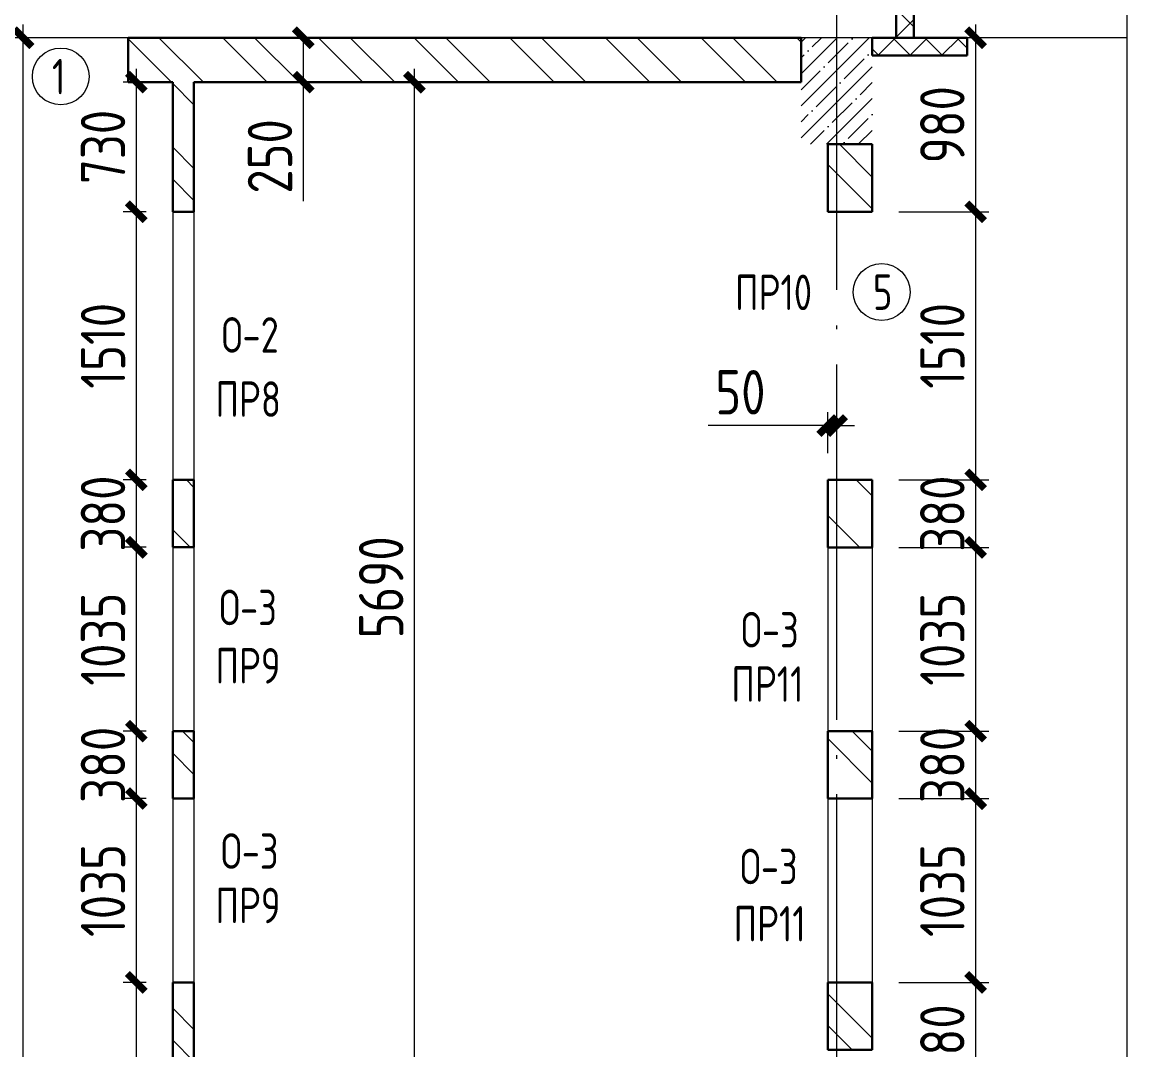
# Model space of a CAD drawing. Extents: x -965262 to 1142518, y -357520 to 71675.
# Drawn here: x 681953 to 688176, y -196063 to -190275 of the extents above; entities that cross this region are included whole.
import ezdxf

# ---------------------------------------------------------------- set-up
doc = ezdxf.new("R2010")
doc.units = 0
doc.header["$LTSCALE"] = 10
doc.linetypes.add('DOTE', pattern=[2.42, 2, -0.2, 0.02, -0.2])
doc.layers.get('0').update_dxf_attribs({"linetype": 'CONTINUOUS', "lineweight": 30})
doc.layers.get('Defpoints').update_dxf_attribs({"linetype": 'CONTINUOUS'})
doc.layers.add('DOTE', color=7, linetype='DOTE', lineweight=9)
doc.styles.get("Standard").update_dxf_attribs({"font": 'isocpeur.ttf', "height": 300})
doc.styles.add('ГОСТ 2м', font='isocpeur.ttf', dxfattribs={"width": 0.8, "height": 250})
doc.dimstyles.new('ГОСТ 2м', dxfattribs={"dimtxt": 250, "dimasz": 100, "dimexe": 75, "dimexo": 150, "dimgap": 62.5, "dimtad": 1, "dimdec": 0, "dimtxsty": 'ГОСТ 2м', "dimblk": 'ARCHTICK', "dimcen": 150, "dimdle": 75, "dimclrd": 256, "dimclre": 256, "dimclrt": 256, "dimadec": 0, "dimazin": 0, "dimtfac": 1, "dimtdec": 0, "dimtmove": 0, "dimatfit": 3, "dimldrblk": 'OBLIQUE', "dimfxl": 1, "dimlwd": 15, "dimlwe": 15, "dimarcsym": 0})

# ---------------------------------------------------------------- blocks, each defined once
blk = doc.blocks.new('_ArchTick')
at = {"color": 0, "linetype": 'ByBlock', "lineweight": 0, "const_width": 0.4}
blk.add_lwpolyline([(-0.5, -0.5), (0.5, 0.5)], dxfattribs=at)
blk = doc.blocks.new('*D467')
at = {"lineweight": 15, "transparency": 16777216}
for p, q in [((681641.2, -190213.1), (681641.2, -189735.2)), ((682551.2, -190213.1), (682551.2, -189735.2)), ((681566.2, -189810.2), (682626.2, -189810.2))]:
    blk.add_line(p, q, dxfattribs=at)
at = {"layer": 'Defpoints', "color": 0, "lineweight": 15, "transparency": 16777216}
for p in [(682551.2, -189810.2), (681641.2, -190363.1, 1808.5), (682551.2, -190363.1, 1808.5)]:
    blk.add_point(p, dxfattribs=at)
at = {"lineweight": 15, "transparency": 16777216, "xscale": 100, "yscale": 100, "zscale": 100, "rotation": 180}
blk.add_blockref('_ArchTick', (681641.2, -189810.2), dxfattribs=at)
at = {"lineweight": 15, "transparency": 16777216, "xscale": 100, "yscale": 100, "zscale": 100}
blk.add_blockref('_ArchTick', (682551.2, -189810.2), dxfattribs=at)
at = {"lineweight": 15, "transparency": 16777216, "insert": (682096.2, -189622.7), "char_height": 250, "attachment_point": 5, "style": 'ГОСТ 2м'}
blk.add_mtext('910', dxfattribs=at)
blk = doc.blocks.new('_Oblique')
at = {"color": 0, "linetype": 'ByBlock', "lineweight": -2}
blk.add_line((-0.5, -0.5), (0.5, 0.5), dxfattribs=at)
blk = doc.blocks.new('*D468')
at = {"lineweight": 15, "transparency": 16777216}
for p, q in [((686541.2, -189660.2), (686541.2, -189735.2)), ((682551.2, -190213.1), (682551.2, -189735.2)), ((682476.2, -189810.2), (686616.2, -189810.2))]:
    blk.add_line(p, q, dxfattribs=at)
at = {"layer": 'Defpoints', "color": 0, "lineweight": 15, "transparency": 16777216}
for p in [(686541.2, -189810.2), (686541.2, -189810.2), (682551.2, -190363.1, 1808.5)]:
    blk.add_point(p, dxfattribs=at)
at = {"lineweight": 15, "transparency": 16777216, "xscale": 100, "yscale": 100, "zscale": 100, "rotation": 180}
blk.add_blockref('_ArchTick', (682551.2, -189810.2), dxfattribs=at)
at = {"lineweight": 15, "transparency": 16777216, "xscale": 100, "yscale": 100, "zscale": 100}
blk.add_blockref('_ArchTick', (686541.2, -189810.2), dxfattribs=at)
at = {"lineweight": 15, "transparency": 16777216, "insert": (684546.2, -189622.7), "char_height": 250, "attachment_point": 5, "style": 'ГОСТ 2м'}
blk.add_mtext('3990', dxfattribs=at)
blk = doc.blocks.new('*D470')
at = {"lineweight": 15, "transparency": 16777216}
for p, q in [((683071.2, -190363.1), (683611.8, -190363.1)), ((683536.8, -190363.1), (683536.8, -190688.1)), ((683071.2, -190613.1), (683611.8, -190613.1)), ((683536.8, -190613.1), (683536.8, -191283.8))]:
    blk.add_line(p, q, dxfattribs=at)
at = {"layer": 'Defpoints', "color": 0, "lineweight": 15, "transparency": 16777216}
for p in [(682921.2, -190363.1, 1808.5), (683536.8, -190363.1), (682921.2, -190613.1, 1808.5)]:
    blk.add_point(p, dxfattribs=at)
at = {"lineweight": 15, "transparency": 16777216, "xscale": 100, "yscale": 100, "zscale": 100}
for p, rotation in [((683536.8, -190363.1), 90), ((683536.8, -190613.1), 270)]:
    blk.add_blockref('_ArchTick', p, dxfattribs=dict(at, rotation=rotation))
at = {"lineweight": 15, "transparency": 16777216, "insert": (683349.3, -191031.3), "char_height": 250, "attachment_point": 5, "rotation": 90, "style": 'ГОСТ 2м'}
blk.add_mtext('250', dxfattribs=at)
blk = doc.blocks.new('*D273')
at = {"lineweight": 15, "transparency": 16777216}
for p, q in [((682596.3, -190538.1), (682596.3, -191417.7)), ((682651.2, -190613.1), (682521.3, -190613.1)), ((682651.2, -191342.7), (682521.3, -191342.7))]:
    blk.add_line(p, q, dxfattribs=at)
at = {"layer": 'Defpoints', "color": 0, "lineweight": 15, "transparency": 16777216}
for p in [(682801.2, -190613.1, 1808.5), (682596.3, -191342.7), (682801.2, -191342.7, 1808.5)]:
    blk.add_point(p, dxfattribs=at)
at = {"lineweight": 15, "transparency": 16777216, "xscale": 100, "yscale": 100, "zscale": 100}
for p, rotation in [((682596.3, -190613.1), 90), ((682596.3, -191342.7), 270)]:
    blk.add_blockref('_ArchTick', p, dxfattribs=dict(at, rotation=rotation))
at = {"lineweight": 15, "transparency": 16777216, "insert": (682408.8, -190977.9), "char_height": 250, "attachment_point": 5, "rotation": 90, "style": 'ГОСТ 2м'}
blk.add_mtext('730', dxfattribs=at)
blk = doc.blocks.new('*D274')
at = {"lineweight": 15, "transparency": 16777216}
for p, q in [((682596.3, -191267.7), (682596.3, -192927.7)), ((682651.2, -191342.7), (682521.3, -191342.7)), ((682651.2, -192852.7), (682521.3, -192852.7))]:
    blk.add_line(p, q, dxfattribs=at)
at = {"layer": 'Defpoints', "color": 0, "lineweight": 15, "transparency": 16777216}
for p in [(682801.2, -191342.7, 1808.5), (682596.3, -192852.7), (682801.2, -192852.7, 1808.5)]:
    blk.add_point(p, dxfattribs=at)
at = {"lineweight": 15, "transparency": 16777216, "xscale": 100, "yscale": 100, "zscale": 100}
for p, rotation in [((682596.3, -191342.7), 90), ((682596.3, -192852.7), 270)]:
    blk.add_blockref('_ArchTick', p, dxfattribs=dict(at, rotation=rotation))
at = {"lineweight": 15, "transparency": 16777216, "insert": (682408.8, -192097.7), "char_height": 250, "attachment_point": 5, "rotation": 90, "style": 'ГОСТ 2м'}
blk.add_mtext('1510', dxfattribs=at)
blk = doc.blocks.new('*D275')
at = {"lineweight": 15, "transparency": 16777216}
for p, q in [((682596.3, -192777.7), (682596.3, -193307.7)), ((682651.2, -192852.7), (682521.3, -192852.7)), ((682651.2, -193232.7), (682521.3, -193232.7))]:
    blk.add_line(p, q, dxfattribs=at)
at = {"layer": 'Defpoints', "color": 0, "lineweight": 15, "transparency": 16777216}
for p in [(682801.2, -192852.7, 1808.5), (682596.3, -193232.7), (682801.2, -193232.7, 1808.5)]:
    blk.add_point(p, dxfattribs=at)
at = {"lineweight": 15, "transparency": 16777216, "xscale": 100, "yscale": 100, "zscale": 100}
for p, rotation in [((682596.3, -192852.7), 90), ((682596.3, -193232.7), 270)]:
    blk.add_blockref('_ArchTick', p, dxfattribs=dict(at, rotation=rotation))
at = {"lineweight": 15, "transparency": 16777216, "insert": (682408.8, -193042.7), "char_height": 250, "attachment_point": 5, "rotation": 90, "style": 'ГОСТ 2м'}
blk.add_mtext('380', dxfattribs=at)
blk = doc.blocks.new('*D276')
at = {"lineweight": 15, "transparency": 16777216}
for p, q in [((682596.3, -193157.7), (682596.3, -194342.7)), ((682651.2, -193232.7), (682521.3, -193232.7)), ((682651.2, -194267.7), (682521.3, -194267.7))]:
    blk.add_line(p, q, dxfattribs=at)
at = {"layer": 'Defpoints', "color": 0, "lineweight": 15, "transparency": 16777216}
for p in [(682801.2, -193232.7, 1808.5), (682596.3, -194267.7), (682801.2, -194267.7, 1808.5)]:
    blk.add_point(p, dxfattribs=at)
at = {"lineweight": 15, "transparency": 16777216, "xscale": 100, "yscale": 100, "zscale": 100}
for p, rotation in [((682596.3, -193232.7), 90), ((682596.3, -194267.7), 270)]:
    blk.add_blockref('_ArchTick', p, dxfattribs=dict(at, rotation=rotation))
at = {"lineweight": 15, "transparency": 16777216, "insert": (682408.8, -193750.2), "char_height": 250, "attachment_point": 5, "rotation": 90, "style": 'ГОСТ 2м'}
blk.add_mtext('1035', dxfattribs=at)
blk = doc.blocks.new('*D277')
at = {"lineweight": 15, "transparency": 16777216}
for p, q in [((682596.3, -194192.7), (682596.3, -194722.7)), ((682651.2, -194267.7), (682521.3, -194267.7)), ((682651.2, -194647.7), (682521.3, -194647.7))]:
    blk.add_line(p, q, dxfattribs=at)
at = {"layer": 'Defpoints', "color": 0, "lineweight": 15, "transparency": 16777216}
for p in [(682801.2, -194267.7, 1808.5), (682596.3, -194647.7), (682801.2, -194647.7, 1808.5)]:
    blk.add_point(p, dxfattribs=at)
at = {"lineweight": 15, "transparency": 16777216, "xscale": 100, "yscale": 100, "zscale": 100}
for p, rotation in [((682596.3, -194267.7), 90), ((682596.3, -194647.7), 270)]:
    blk.add_blockref('_ArchTick', p, dxfattribs=dict(at, rotation=rotation))
at = {"lineweight": 15, "transparency": 16777216, "insert": (682408.8, -194457.7), "char_height": 250, "attachment_point": 5, "rotation": 90, "style": 'ГОСТ 2м'}
blk.add_mtext('380', dxfattribs=at)
blk = doc.blocks.new('*D278')
at = {"lineweight": 15, "transparency": 16777216}
for p, q in [((682596.3, -194572.7), (682596.3, -195757.7)), ((682651.2, -194647.7), (682521.3, -194647.7)), ((682651.2, -195682.7), (682521.3, -195682.7))]:
    blk.add_line(p, q, dxfattribs=at)
at = {"layer": 'Defpoints', "color": 0, "lineweight": 15, "transparency": 16777216}
for p in [(682801.2, -194647.7, 1808.5), (682596.3, -195682.7), (682801.2, -195682.7)]:
    blk.add_point(p, dxfattribs=at)
at = {"lineweight": 15, "transparency": 16777216, "xscale": 100, "yscale": 100, "zscale": 100}
for p, rotation in [((682596.3, -194647.7), 90), ((682596.3, -195682.7), 270)]:
    blk.add_blockref('_ArchTick', p, dxfattribs=dict(at, rotation=rotation))
at = {"lineweight": 15, "transparency": 16777216, "insert": (682408.8, -195165.2), "char_height": 250, "attachment_point": 5, "rotation": 90, "style": 'ГОСТ 2м'}
blk.add_mtext('1035', dxfattribs=at)
blk = doc.blocks.new('*D279')
at = {"lineweight": 15, "transparency": 16777216}
for p, q in [((682596.3, -195607.7), (682596.3, -202737.7)), ((682651.2, -195682.7), (682521.3, -195682.7)), ((682651.2, -202662.7), (682521.3, -202662.7))]:
    blk.add_line(p, q, dxfattribs=at)
at = {"layer": 'Defpoints', "color": 0, "lineweight": 15, "transparency": 16777216}
for p in [(682801.2, -195682.7), (682596.3, -202662.7), (682801.2, -202662.7, 1808.5)]:
    blk.add_point(p, dxfattribs=at)
at = {"lineweight": 15, "transparency": 16777216, "xscale": 100, "yscale": 100, "zscale": 100}
for p, rotation in [((682596.3, -195682.7), 90), ((682596.3, -202662.7), 270)]:
    blk.add_blockref('_ArchTick', p, dxfattribs=dict(at, rotation=rotation))
at = {"lineweight": 15, "transparency": 16777216, "insert": (682408.8, -199172.7), "char_height": 250, "attachment_point": 5, "rotation": 90, "style": 'ГОСТ 2м'}
blk.add_mtext('6980', dxfattribs=at)
blk = doc.blocks.new('*D475')
at = {"lineweight": 15, "transparency": 16777216}
for p, q in [((684163, -196378.1), (684163, -190538.1)), ((683071.2, -190613.1), (684238, -190613.1)), ((683071.2, -196303.1), (684238, -196303.1))]:
    blk.add_line(p, q, dxfattribs=at)
at = {"layer": 'Defpoints', "color": 0, "lineweight": 15, "transparency": 16777216}
for p in [(682921.2, -190613.1, 1808.5), (684163, -190613.1), (682921.2, -196303.1, 1808.5)]:
    blk.add_point(p, dxfattribs=at)
at = {"lineweight": 15, "transparency": 16777216, "xscale": 100, "yscale": 100, "zscale": 100}
for p, rotation in [((684163, -190613.1), 90), ((684163, -196303.1), 270)]:
    blk.add_blockref('_ArchTick', p, dxfattribs=dict(at, rotation=rotation))
at = {"lineweight": 15, "transparency": 16777216, "insert": (683975.5, -193458.1), "char_height": 250, "attachment_point": 5, "rotation": 90, "style": 'ГОСТ 2м'}
blk.add_mtext('5690', dxfattribs=at)
blk = doc.blocks.new('*D479')
at = {"lineweight": 15, "transparency": 16777216}
for p, q in [((687324.2, -190288.1), (687324.2, -191418.1)), ((687174.2, -190363.1), (687249.2, -190363.1)), ((686891.2, -191343.1), (687399.2, -191343.1))]:
    blk.add_line(p, q, dxfattribs=at)
at = {"layer": 'Defpoints', "color": 0, "lineweight": 15, "transparency": 16777216}
for p in [(687324.2, -190363.1), (686741.2, -191343.1, 1808.5), (687324.2, -191343.1)]:
    blk.add_point(p, dxfattribs=at)
at = {"lineweight": 15, "transparency": 16777216, "xscale": 100, "yscale": 100, "zscale": 100}
for p, rotation in [((687324.2, -190363.1), 90), ((687324.2, -191343.1), 270)]:
    blk.add_blockref('_ArchTick', p, dxfattribs=dict(at, rotation=rotation))
at = {"lineweight": 15, "transparency": 16777216, "insert": (687136.7, -190853.1), "char_height": 250, "attachment_point": 5, "rotation": 90, "style": 'ГОСТ 2м'}
blk.add_mtext('980', dxfattribs=at)
blk = doc.blocks.new('*D281')
at = {"lineweight": 15, "transparency": 16777216}
for p, q in [((686541.2, -192397), (686541.2, -192472)), ((686491.2, -192703.1), (686491.2, -192472)), ((686491.2, -192547), (685816.6, -192547)), ((686541.2, -192547), (686491.2, -192547)), ((686541.2, -192547), (686641.2, -192547))]:
    blk.add_line(p, q, dxfattribs=at)
at = {"layer": 'Defpoints', "color": 0, "lineweight": 15, "transparency": 16777216}
for p in [(686541.2, -192547), (686541.2, -192547), (686491.2, -192853.1, 1808.5)]:
    blk.add_point(p, dxfattribs=at)
at = {"lineweight": 15, "transparency": 16777216, "xscale": 100, "yscale": 100, "zscale": 100}
blk.add_blockref('_ArchTick', (686491.2, -192547), dxfattribs=at)
at = {"lineweight": 15, "transparency": 16777216, "xscale": 100, "yscale": 100, "zscale": 100, "rotation": 180}
blk.add_blockref('_ArchTick', (686541.2, -192547), dxfattribs=at)
at = {"lineweight": 15, "transparency": 16777216, "insert": (685999.1, -192359.5), "char_height": 250, "attachment_point": 5, "style": 'ГОСТ 2м'}
blk.add_mtext('50', dxfattribs=at)
blk = doc.blocks.new('*D480')
at = {"lineweight": 15, "transparency": 16777216}
for p, q in [((687324.2, -191268.1), (687324.2, -192928.1)), ((686891.2, -191343.1), (687399.2, -191343.1)), ((686891.2, -192853.1), (687399.2, -192853.1))]:
    blk.add_line(p, q, dxfattribs=at)
at = {"layer": 'Defpoints', "color": 0, "lineweight": 15, "transparency": 16777216}
for p in [(686741.2, -191343.1, 1808.5), (686741.2, -192853.1, 1808.5), (687324.2, -192853.1)]:
    blk.add_point(p, dxfattribs=at)
at = {"lineweight": 15, "transparency": 16777216, "xscale": 100, "yscale": 100, "zscale": 100}
for p, rotation in [((687324.2, -191343.1), 90), ((687324.2, -192853.1), 270)]:
    blk.add_blockref('_ArchTick', p, dxfattribs=dict(at, rotation=rotation))
at = {"lineweight": 15, "transparency": 16777216, "insert": (687136.7, -192098.1), "char_height": 250, "attachment_point": 5, "rotation": 90, "style": 'ГОСТ 2м'}
blk.add_mtext('1510', dxfattribs=at)
blk = doc.blocks.new('*D481')
at = {"lineweight": 15, "transparency": 16777216}
for p, q in [((687324.2, -192778.1), (687324.2, -193308.1)), ((686891.2, -192853.1), (687399.2, -192853.1)), ((686891.2, -193233.1), (687399.2, -193233.1))]:
    blk.add_line(p, q, dxfattribs=at)
at = {"layer": 'Defpoints', "color": 0, "lineweight": 15, "transparency": 16777216}
for p in [(686741.2, -192853.1, 1808.5), (686741.2, -193233.1, 1808.5), (687324.2, -193233.1)]:
    blk.add_point(p, dxfattribs=at)
at = {"lineweight": 15, "transparency": 16777216, "xscale": 100, "yscale": 100, "zscale": 100}
for p, rotation in [((687324.2, -192853.1), 90), ((687324.2, -193233.1), 270)]:
    blk.add_blockref('_ArchTick', p, dxfattribs=dict(at, rotation=rotation))
at = {"lineweight": 15, "transparency": 16777216, "insert": (687136.7, -193043.1), "char_height": 250, "attachment_point": 5, "rotation": 90, "style": 'ГОСТ 2м'}
blk.add_mtext('380', dxfattribs=at)
blk = doc.blocks.new('*D482')
at = {"lineweight": 15, "transparency": 16777216}
for p, q in [((687324.2, -193158.1), (687324.2, -194343.1)), ((686891.2, -193233.1), (687399.2, -193233.1)), ((686891.2, -194268.1), (687399.2, -194268.1))]:
    blk.add_line(p, q, dxfattribs=at)
at = {"layer": 'Defpoints', "color": 0, "lineweight": 15, "transparency": 16777216}
for p in [(686741.2, -193233.1, 1808.5), (686741.2, -194268.1, 1808.5), (687324.2, -194268.1)]:
    blk.add_point(p, dxfattribs=at)
at = {"lineweight": 15, "transparency": 16777216, "xscale": 100, "yscale": 100, "zscale": 100}
for p, rotation in [((687324.2, -193233.1), 90), ((687324.2, -194268.1), 270)]:
    blk.add_blockref('_ArchTick', p, dxfattribs=dict(at, rotation=rotation))
at = {"lineweight": 15, "transparency": 16777216, "insert": (687136.7, -193750.6), "char_height": 250, "attachment_point": 5, "rotation": 90, "style": 'ГОСТ 2м'}
blk.add_mtext('1035', dxfattribs=at)
blk = doc.blocks.new('*D483')
at = {"lineweight": 15, "transparency": 16777216}
for p, q in [((687324.2, -194193.1), (687324.2, -194723.1)), ((686891.2, -194268.1), (687399.2, -194268.1)), ((686891.2, -194648.1), (687399.2, -194648.1))]:
    blk.add_line(p, q, dxfattribs=at)
at = {"layer": 'Defpoints', "color": 0, "lineweight": 15, "transparency": 16777216}
for p in [(686741.2, -194268.1, 1808.5), (686741.2, -194648.1, 1808.5), (687324.2, -194648.1)]:
    blk.add_point(p, dxfattribs=at)
at = {"lineweight": 15, "transparency": 16777216, "xscale": 100, "yscale": 100, "zscale": 100}
for p, rotation in [((687324.2, -194268.1), 90), ((687324.2, -194648.1), 270)]:
    blk.add_blockref('_ArchTick', p, dxfattribs=dict(at, rotation=rotation))
at = {"lineweight": 15, "transparency": 16777216, "insert": (687136.7, -194458.1), "char_height": 250, "attachment_point": 5, "rotation": 90, "style": 'ГОСТ 2м'}
blk.add_mtext('380', dxfattribs=at)
blk = doc.blocks.new('*D484')
at = {"lineweight": 15, "transparency": 16777216}
for p, q in [((687324.2, -194573.1), (687324.2, -195757.7)), ((686891.2, -194648.1), (687399.2, -194648.1)), ((686891.2, -195682.7), (687399.2, -195682.7))]:
    blk.add_line(p, q, dxfattribs=at)
at = {"layer": 'Defpoints', "color": 0, "lineweight": 15, "transparency": 16777216}
for p in [(686741.2, -194648.1, 1808.5), (686741.2, -195682.7, 1808.5), (687324.2, -195682.7)]:
    blk.add_point(p, dxfattribs=at)
at = {"lineweight": 15, "transparency": 16777216, "xscale": 100, "yscale": 100, "zscale": 100}
for p, rotation in [((687324.2, -194648.1), 90), ((687324.2, -195682.7), 270)]:
    blk.add_blockref('_ArchTick', p, dxfattribs=dict(at, rotation=rotation))
at = {"lineweight": 15, "transparency": 16777216, "insert": (687136.7, -195165.4), "char_height": 250, "attachment_point": 5, "rotation": 90, "style": 'ГОСТ 2м'}
blk.add_mtext('1035', dxfattribs=at)
blk = doc.blocks.new('*D485')
at = {"lineweight": 15, "transparency": 16777216}
for p, q in [((687324.2, -195607.7), (687324.2, -196438.1)), ((686891.2, -195682.7), (687399.2, -195682.7)), ((687174.2, -196363.1), (687249.2, -196363.1))]:
    blk.add_line(p, q, dxfattribs=at)
at = {"layer": 'Defpoints', "color": 0, "lineweight": 15, "transparency": 16777216}
for p in [(686741.2, -195682.7, 1808.5), (687324.2, -196363.1), (687324.2, -196363.1)]:
    blk.add_point(p, dxfattribs=at)
at = {"lineweight": 15, "transparency": 16777216, "xscale": 100, "yscale": 100, "zscale": 100}
for p, rotation in [((687324.2, -195682.7), 90), ((687324.2, -196363.1), 270)]:
    blk.add_blockref('_ArchTick', p, dxfattribs=dict(at, rotation=rotation))
at = {"lineweight": 15, "transparency": 16777216, "insert": (687136.7, -196022.9), "char_height": 250, "attachment_point": 5, "rotation": 90, "style": 'ГОСТ 2м'}
blk.add_mtext('680', dxfattribs=at)
blk = doc.blocks.new('*D502')
at = {"lineweight": 15, "transparency": 16777216}
for p, q in [((681958.5, -202737.7), (681958.5, -190288.1)), ((681808.5, -190363.1), (681883.5, -190363.1)), ((682651.2, -202662.7), (681883.5, -202662.7))]:
    blk.add_line(p, q, dxfattribs=at)
at = {"layer": 'Defpoints', "color": 0, "lineweight": 15, "transparency": 16777216}
for p in [(681958.5, -190363.1), (681958.5, -190363.1), (682801.2, -202662.7, 1808.5)]:
    blk.add_point(p, dxfattribs=at)
at = {"lineweight": 15, "transparency": 16777216, "xscale": 100, "yscale": 100, "zscale": 100}
for p, rotation in [((681958.5, -190363.1), 90), ((681958.5, -202662.7), 270)]:
    blk.add_blockref('_ArchTick', p, dxfattribs=dict(at, rotation=rotation))
at = {"lineweight": 15, "transparency": 16777216, "insert": (681771, -196512.9), "char_height": 250, "attachment_point": 5, "rotation": 90, "style": 'ГОСТ 2м'}
blk.add_mtext('12300', dxfattribs=at)

msp = doc.modelspace()

# ---------------------------------------------------------------- hatches: boundary and pattern name
at = {"lineweight": 15}
h = msp.add_hatch(dxfattribs=at)
h.set_pattern_fill('ANSI37', color=30, scale=40, angle=90)
h.set_pattern_definition([(135, (2126939.37, -217131.9), (-89.802561, -89.802561), []), (225, (2126939.37, -217131.9), (89.802561, -89.802561), [])])
h.paths.add_polyline_path([(638221.2, -197788.1), (638231.2, -197788.1), (638231.2, -197663.1), (638131.2, -197663.1), (638131.2, -197963.1), (638221.2, -197963.1)])
h.paths.add_polyline_path([(638231.2, -196063.1), (638131.2, -196063.1), (638131.2, -196663.1), (638231.2, -196663.1)])
h.paths.add_polyline_path([(638231.2, -194838.1), (638221.2, -194838.1), (638221.2, -194663.1), (638131.2, -194663.1), (638131.2, -195063.1), (638231.2, -195063.1)])
h.paths.add_polyline_path([(680841.2, -225773.1), (679041.2, -225773.1), (679041.2, -225673.1), (680841.2, -225673.1)])
h.paths.add_polyline_path([(677441.2, -225773.1), (678041.2, -225773.1), (678041.2, -225673.1), (677441.2, -225673.1)])
h.paths.add_polyline_path([(676441.2, -225773.1), (675841.2, -225773.1), (675841.2, -225673.1), (676441.2, -225673.1)])
h.paths.add_polyline_path([(674841.2, -225773.1), (674241.2, -225773.1), (674241.2, -225673.1), (674841.2, -225673.1)])
h.paths.add_polyline_path([(672841.2, -225773.1), (673241.2, -225773.1), (673241.2, -225673.1), (672841.2, -225673.1)])
h.paths.add_polyline_path([(670241.2, -225773.1), (669841.2, -225773.1), (669841.2, -225673.1), (670241.2, -225673.1)])
h.paths.add_polyline_path([(668841.2, -225773.1), (668241.2, -225773.1), (668241.2, -225673.1), (668841.2, -225673.1)])
h.paths.add_polyline_path([(667241.2, -225773.1), (666641.2, -225773.1), (666641.2, -225673.1), (667241.2, -225673.1)])
h.paths.add_polyline_path([(663841.2, -225773.1), (665641.2, -225773.1), (665641.2, -225673.1), (663841.2, -225673.1)])
h.paths.add_polyline_path([(662841.2, -225773.1), (661041.2, -225773.1), (661041.2, -225673.1), (662841.2, -225673.1)])
h.paths.add_polyline_path([(660041.2, -225773.1), (659441.2, -225773.1), (659441.2, -225673.1), (660041.2, -225673.1)])
h.paths.add_polyline_path([(658441.2, -225773.1), (657841.2, -225773.1), (657841.2, -225673.1), (658441.2, -225673.1)])
h.paths.add_polyline_path([(656841.2, -225773.1), (656241.2, -225773.1), (656241.2, -225673.1), (656841.2, -225673.1)])
h.paths.add_polyline_path([(654841.2, -225773.1), (655241.2, -225773.1), (655241.2, -225673.1), (654841.2, -225673.1)])
h.paths.add_polyline_path([(652241.2, -225773.1), (651841.2, -225773.1), (651841.2, -225673.1), (652241.2, -225673.1)])
h.paths.add_polyline_path([(650841.2, -225773.1), (650241.2, -225773.1), (650241.2, -225673.1), (650841.2, -225673.1)])
h.paths.add_polyline_path([(649241.2, -225773.1), (648641.2, -225773.1), (648641.2, -225673.1), (649241.2, -225673.1)])
h.paths.add_polyline_path([(647641.2, -225773.1), (647041.2, -225773.1), (647041.2, -225673.1), (647641.2, -225673.1)])
h.paths.add_polyline_path([(646041.2, -225773.1), (644241.2, -225773.1), (644241.2, -225673.1), (646041.2, -225673.1)])
h.paths.add_polyline_path([(639841.2, -225773.1), (641241.2, -225773.1), (641241.2, -225673.1), (639841.2, -225673.1)])
h.paths.add_polyline_path([(638841.2, -225773.1), (638131.2, -225773.1), (638131.2, -224138.1), (638231.2, -224138.1), (638231.2, -225673.1), (638841.2, -225673.1)])
h.paths.add_polyline_path([(638231.2, -223138.1), (638131.2, -223138.1), (638131.2, -222538.1), (638231.2, -222538.1)])
h.paths.add_polyline_path([(638231.2, -221538.1), (638131.2, -221538.1), (638131.2, -220138.1), (638231.2, -220138.1)])
h.paths.add_polyline_path([(638231.2, -218938.1), (638131.2, -218938.1), (638131.2, -218263.1), (638231.2, -218263.1)])
h.paths.add_polyline_path([(638231.2, -217063.1), (638131.2, -217063.1), (638131.2, -215663.1), (638231.2, -215663.1)])
h.paths.add_polyline_path([(638231.2, -214663.1), (638131.2, -214663.1), (638131.2, -214063.1), (638231.2, -214063.1)])
h.paths.add_polyline_path([(638231.2, -213063.1), (638131.2, -213063.1), (638131.2, -212663.1), (638231.2, -212663.1)])
h.paths.add_polyline_path([(638131.2, -210063.1), (638231.2, -210063.1), (638231.2, -209663.1), (638131.2, -209663.1)])
h.paths.add_polyline_path([(638131.2, -208663.1), (638231.2, -208663.1), (638231.2, -208063.1), (638131.2, -208063.1)])
h.paths.add_polyline_path([(638231.2, -207063.1), (638131.2, -207063.1), (638131.2, -206663.1), (638231.2, -206663.1)])
h.paths.add_polyline_path([(638131.2, -204063.1), (638231.2, -204063.1), (638231.2, -203663.1), (638131.2, -203663.1)])
h.paths.add_polyline_path([(638131.2, -202663.1), (638231.2, -202663.1), (638231.2, -202063.1), (638131.2, -202063.1)])
h.paths.add_polyline_path([(638231.2, -201063.1), (638131.2, -201063.1), (638131.2, -200763.1), (638231.2, -200763.1)])
h.paths.add_polyline_path([(638131.2, -192063.1), (638231.2, -192063.1), (638231.2, -191663.1), (638131.2, -191663.1)])
h.paths.add_polyline_path([(638131.2, -190663.1), (638231.2, -190663.1), (638231.2, -190063.1), (638131.2, -190063.1)])
h.paths.add_polyline_path([(638231.2, -189063.1), (638131.2, -189063.1), (638131.2, -188663.1), (638231.2, -188663.1)])
h.paths.add_polyline_path([(638231.2, -185663.1), (638131.2, -185663.1), (638131.2, -185063.1), (638231.2, -185063.1)])
h.paths.add_polyline_path([(638131.2, -184063.1), (638231.2, -184063.1), (638231.2, -182863), (638131.2, -182863)])
h.paths.add_polyline_path([(638231.2, -180863), (638131.2, -180863), (638131.2, -179223.1), (638231.2, -179223.1)])
h.paths.add_polyline_path([(638131.2, -178223.1), (638231.2, -178223.1), (638231.2, -175863), (638131.2, -175863)])
h.paths.add_polyline_path([(638231.2, -173863), (638131.2, -173863), (638131.2, -172863), (638231.2, -172863)])
h.paths.add_polyline_path([(638231.2, -170863), (638131.2, -170863), (638131.2, -169863), (638231.2, -169863)])
h.paths.add_polyline_path([(638231.2, -167863), (638131.2, -167863), (638131.2, -166763.1), (638231.2, -166763.1)])
h.paths.add_polyline_path([(638131.2, -164363.1), (638231.2, -164363.1), (638231.2, -163663.1), (638131.2, -163663.1)])
h.paths.add_polyline_path([(638131.2, -161663.1), (638231.2, -161663.1), (638231.2, -160928.1), (638131.2, -160928.1)])
h.paths.add_polyline_path([(638231.2, -161028.1), (638741.2, -161028.1), (638741.2, -160928.1), (638231.2, -160928.1)])
h.paths.add_polyline_path([(640741.2, -161028.1), (641741.2, -161028.1), (641741.2, -160928.1), (640741.2, -160928.1)])
h.paths.add_polyline_path([(644206.2, -161028.1), (643741.2, -161028.1), (643741.2, -160928.1), (644206.2, -160928.1)])
h.paths.add_polyline_path([(656866.2, -161028.1), (657976.3, -161028.1), (657976.3, -160928.1), (656866.2, -160928.1)])
h.paths.add_polyline_path([(660976.3, -161028.1), (664791.2, -161028.1), (664791.2, -160928.1), (660976.3, -160928.1)])
h.paths.add_polyline_path([(666291.2, -160928.1), (670791.2, -160928.1), (670791.2, -161028.1), (666291.2, -161028.1)])
h.paths.add_polyline_path([(675976.3, -161028.1), (672291.2, -161028.1), (672291.2, -160928.1), (675976.3, -160928.1)])
h.paths.add_polyline_path([(678976.2, -160928.1), (677976.3, -160928.1), (677976.3, -161028.1), (678976.2, -161028.1)])
h.paths.add_polyline_path([(679976.2, -160928.1), (681476.2, -160928.1), (681476.2, -161028.1), (679976.2, -161028.1)])
h.paths.add_polyline_path([(683976.3, -161028.1), (682976.2, -161028.1), (682976.2, -160928.1), (683976.3, -160928.1)])
h.paths.add_polyline_path([(685976.3, -161028.1), (686976.2, -161028.1), (686976.2, -160928.1), (685976.3, -160928.1)])
h.paths.add_polyline_path([(686876.2, -161028.1), (686976.2, -161028.1), (686976.2, -164293.1), (686876.2, -164293.1)])
h.paths.add_polyline_path([(686876.2, -167553.1), (686976.2, -167553.1), (686976.2, -169063.1), (686876.2, -169063.1)])
h.paths.add_polyline_path([(686876.2, -173863.1), (686976.2, -173863.1), (686976.2, -171663.1), (686876.2, -171663.1)])
h.paths.add_polyline_path([(686876.2, -176863.1), (686976.2, -176863.1), (686976.2, -175863.1), (686876.2, -175863.1)])
h.paths.add_polyline_path([(686876.2, -178863.1), (686976.2, -178863.1), (686976.2, -181063.1), (686876.2, -181063.1)])
h.paths.add_polyline_path([(686876.2, -186363.4), (686976.2, -186363.4), (686976.2, -183663.1), (686876.2, -183663.1)])
h.paths.add_polyline_path([(686976.2, -185028.1), (688176.2, -185028.1), (688176.2, -184928.1), (686976.2, -184928.1)])
h.paths.add_polyline_path([(686976.2, -190363.1), (686876.2, -190363.1), (686876.2, -187363.4), (686976.2, -187363.4)])
h.paths.add_polyline_path([(686741.2, -190463.1), (687276.2, -190463.1), (687276.2, -190363.1), (686741.2, -190363.1)])
h = msp.add_hatch(dxfattribs=at)
h.set_pattern_fill('ANSI32', color=1, scale=40, angle=90)
h.set_pattern_definition([(135, (627639.1, -147312.3), (-269.4077, -269.4077), []), (135, (627639.1, -147132.7), (-269.4077, -269.4077), [])])
h.paths.add_polyline_path([(685961.2, -204343.1), (686541.2, -204343.1), (686541.2, -203832.9), (686491.2, -203832.9), (686491.2, -204093.1), (685711.2, -204093.1), (685711.2, -207503.1), (685961.2, -207503.1)])
h.paths.add_polyline_path([(686741.2, -203832.9), (686541.2, -203832.9), (686541.2, -204343.1), (686741.2, -204343.1)])
h.paths.add_polyline_path([(686741.2, -202663.1), (686541.2, -202663.1), (686541.2, -202922.9), (686741.2, -202922.9)])
h.paths.add_polyline_path([(680491.2, -208062.7), (680491.2, -207682.7), (680741.2, -207682.7), (680741.2, -208063.1), (680491.2, -208063.1)])
h.paths.add_polyline_path([(680491.2, -206262.7), (680491.2, -204462.7), (680741.2, -204462.7), (680741.2, -206262.7)])
h.paths.add_polyline_path([(680491.2, -203042.7), (680491.2, -202663.1), (680741.2, -202663.1), (680741.2, -203042.7)])
h.paths.add_polyline_path([(680491.2, -202063.1), (680491.2, -201682.7), (680741.2, -201682.7), (680741.2, -202063.1), (680491.2, -202062.7)])
h.paths.add_polyline_path([(680491.2, -200262.7), (680491.2, -199752.7), (680741.2, -199752.7), (680741.2, -200262.7)])
h.paths.add_polyline_path([(680491.2, -198332.7), (680491.2, -197952.7), (680741.2, -197952.7), (680741.2, -198332.7)])
h.paths.add_polyline_path([(680491.2, -197042.7), (680491.2, -196663.1), (680741.2, -196663.1), (680741.2, -197042.7)])
h.paths.add_polyline_path([(680491.2, -196063.1), (680491.2, -195682.7), (680741.2, -195682.7), (680741.2, -196063.1)])
h.paths.add_polyline_path([(680491.2, -194647.7), (680491.2, -194267.7), (680741.2, -194267.7), (680741.2, -194647.7)])
h.paths.add_polyline_path([(680491.2, -193232.7), (680491.2, -192853.1), (680741.2, -192853.1), (680741.2, -193232.7)])
h.paths.add_polyline_path([(680491.2, -191343.1), (680491.2, -190963.1), (680741.2, -190963.5), (680741.2, -191343.1)])
h.paths.add_polyline_path([(680741.2, -190613.1), (680741.2, -190363.1), (681761.2, -190363.1), (681761.2, -190613.1)])
h.paths.add_polyline_path([(682671.2, -190363.1), (686341.2, -190363.1), (686341.2, -190613.1), (682921.2, -190613.1), (682921.2, -191342.7), (682801.2, -191342.7), (682801.2, -190613.1), (682671.2, -190613.1)])
h.paths.add_polyline_path([(686491.2, -191343.1), (686491.2, -190963.1), (686741.2, -190963.1), (686741.2, -191343.1)])
h.paths.add_polyline_path([(682801.2, -193232.7), (682801.2, -192852.7), (682921.2, -192852.7), (682921.2, -193232.7)])
h.paths.add_polyline_path([(686491.2, -193233.1), (686491.2, -192853.1), (686741.2, -192853.1), (686741.2, -193233.1)])
h.paths.add_polyline_path([(686491.2, -194648.1), (686491.2, -194268.1), (686741.2, -194268.1), (686741.2, -194648.1)])
h.paths.add_polyline_path([(682801.2, -194647.7), (682801.2, -194267.7), (682921.2, -194267.7), (682921.2, -194647.7)])
h.paths.add_polyline_path([(686341.2, -202663.1), (682801.2, -202662.7), (682801.2, -195682.7), (682921.2, -195682.7), (682921.2, -196303.1), (686341.2, -196303.1), (686341.2, -196423.1), (682921.2, -196423.1), (682921.2, -199368.1), (686491.2, -199368.1), (686491.2, -199107.7), (686741.2, -199107.7), (686741.2, -199617.7), (686491.2, -199617.7), (686491.3, -199488.1), (682921.2, -199488.1), (682921.2, -202542.7), (686341.2, -202542.7), (686341.2, -202662.7)])
h.paths.add_polyline_path([(686491.2, -196063.1), (686491.2, -195682.7), (686741.2, -195682.7), (686741.2, -196062.7)], flags=17)
h.paths.add_polyline_path([(686491.2, -197043.1), (686491.2, -196663.1), (686741.2, -196663.1), (686741.2, -197043.1)], flags=17)
h.paths.add_polyline_path([(686491.2, -198333.1), (686491.2, -197953.1), (686741.2, -197953.1), (686741.2, -198333.1)], flags=17)
h.paths.add_polyline_path([(686491.2, -200772.7), (686491.2, -200392.7), (686741.2, -200392.7), (686741.2, -200772.7)])
h.paths.add_polyline_path([(686491.2, -202063.1), (686491.2, -201682.7), (686741.2, -201682.7), (686741.2, -202063.1)], flags=17)
h.paths.add_polyline_path([(682801.2, -205453.1), (682801.2, -204093.1), (684431.2, -204093.1), (684431.2, -207503.1), (684311.2, -207503.1), (684311.2, -204213.1), (682921.2, -204213.1), (682921.2, -205453.1)])
h.paths.add_polyline_path([(682801.2, -207503.1), (682801.2, -206363.1), (682921.2, -206363.1), (682921.2, -207503.1)], flags=17)
h.paths.add_polyline_path([(680361.2, -209043.1), (680361.2, -208663.1), (680741.2, -208662.7), (680741.2, -209043.1)], flags=17)
h.paths.add_polyline_path([(680341.2, -214243.1), (680341.2, -214363.1), (678545.3, -214363.1), (678541.3, -208062.7), (680341.2, -208062.7), (680341.2, -208182.7), (678795.3, -208182.7), (678791.3, -209883.1), (680621.2, -209883.1), (680621.2, -209753.1), (680741.2, -209753.1), (680741.2, -211183.1), (680621.2, -211183.1), (680621.2, -211053.1), (680231.2, -211053.1), (680231.2, -210933.1), (680621.2, -210933.1), (680621.2, -210003.1), (678791.3, -210003.1), (678791.3, -210933.1), (679521.2, -210933.1), (679521.2, -211053.1), (678791.3, -211053.1), (678791.3, -212023.1), (680621.2, -212023.1), (680621.2, -211893.1), (680741.2, -211893.1), (680741.2, -212273.1), (680621.2, -212273.1), (680621.2, -212143.1), (678791.3, -212143.1), (678791.3, -213113.1), (679521.2, -213113.1), (679521.2, -213233.1), (678791.3, -213233.1), (678791.3, -214243.1)])
h.paths.add_polyline_path([(680741.2, -213763.1), (680361.2, -213763.1), (680361.2, -213233.1), (680231.2, -213233.1), (680231.2, -213113.1), (680621.2, -213113.1), (680621.2, -212983.1), (680741.2, -212983.1)])
h.paths.add_polyline_path([(682671.2, -190613.1), (682551.2, -190613.1), (682551.2, -190363.1), (682671.2, -190363.1)])
h.paths.add_polyline_path([(681761.2, -190613.1), (681641.2, -190613.1), (681641.2, -190363.1), (681761.2, -190363.1)], flags=17)
h.paths.add_polyline_path([(686341.2, -213883.1), (685841.2, -213883.1), (685841.2, -213553.1), (685961.2, -213553.1), (685961.2, -213763.1), (686341.2, -213763.1)])
h.paths.add_polyline_path([(686491.2, -202922.9), (686541.2, -202922.9), (686541.2, -202663.1), (686491.2, -202663.1)])
h = msp.add_hatch(dxfattribs=at)
h.set_pattern_fill('ANSI35', color=256, scale=20, style=0)
h.set_pattern_definition([(45, (658789.25, -264097.57), (-89.80256, 89.80256), []), (45, (658879.06, -264097.57), (-89.80256, 89.80256), [158.75, -31.75, 0, -31.75])])
h.paths.add_polyline_path([(686741.2, -190363.1), (686341.2, -190363.1), (686341.2, -190963.1), (686741.2, -190963.1)])

# ---------------------------------------------------------------- linework, layer by layer
at = {"color": 30}
for p, q in [((686876.2, -187363.4, 9801.8), (686876.2, -190363.1, 9801.8)), ((686976.2, -187363.4, 9801.8), (686976.2, -190363.1, 9801.8)), ((686741.2, -190363.1, 9801.8), (687276.2, -190363.1, 10138.9)), ((686741.2, -190363.1, 9801.8), (686741.2, -190463.1, 9801.8)), ((687276.2, -190363.1, 9801.8), (687276.2, -190463.1, 9801.8)), ((686741.2, -190463.1, 9801.8), (687276.2, -190463.1, 10138.9))]:
    msp.add_line(p, q, dxfattribs=at)
at = {"color": 5, "lineweight": 15, "ltscale": 10, "extrusion": (-1, 6.12323e-17, 0)}
msp.add_line((688176.2, -187363.4, 8505.1), (688176.2, -201600.6, 10706.1), dxfattribs=at)
at = {"color": 1, "ltscale": 200}
for p, q in [((682551.2, -190363.1, 11610.3), (686341.2, -190363.1, 11610.3)), ((682551.2, -190613.1, 11610.3), (682551.2, -190363.1, 11610.3)), ((686341.2, -190613.1, 9801.8), (686341.2, -190363.1, 9801.8)), ((682551.2, -190613.1, 11610.3), (682801.2, -190613.1, 11610.3)), ((682921.2, -190613.1, 11610.3), (686341.2, -190613.1, 11610.3))]:
    msp.add_line(p, q, dxfattribs=at)
at = {"color": 1}
for p, q in [((682801.2, -191342.7, 11610.3), (682801.2, -190613.1, 11610.3)), ((682921.2, -191342.7, 11610.3), (682921.2, -190613.1, 11610.3)), ((686491.2, -190963.1, 11610.3), (686491.2, -191343.1, 11610.3)), ((686741.2, -190963.1, 11610.3), (686741.2, -191343.1, 11610.3)), ((682801.2, -191342.7, 11610.3), (682921.2, -191342.7, 11610.3)), ((682801.2, -193232.7, 11610.3), (682801.2, -192852.7, 11610.3)), ((682801.2, -192852.7, 11610.3), (682921.2, -192852.7, 11610.3)), ((682921.2, -193232.7, 11610.3), (682921.2, -192852.7, 11610.3)), ((686491.2, -192853.1, 11610.3), (686491.2, -193233.1, 11610.3)), ((686741.2, -192853.1, 11610.3), (686741.2, -193233.1, 11610.3)), ((682801.2, -193232.7, 11610.3), (682921.2, -193232.7, 11610.3)), ((682801.2, -194267.7, 11610.3), (682921.2, -194267.7, 11610.3)), ((682801.2, -194647.7, 11610.3), (682801.2, -194267.7, 11610.3)), ((682921.2, -194647.7, 11610.3), (682921.2, -194267.7, 11610.3)), ((686491.2, -194268.1, 11610.3), (686491.2, -194648.1, 11610.3)), ((686741.2, -194268.1, 11610.3), (686741.2, -194648.1, 11610.3)), ((682801.2, -194647.7, 9801.8), (682921.2, -194647.7, 9801.8)), ((682801.2, -202662.7, 12113.7), (682801.2, -195682.7, 9801.8)), ((682801.2, -195682.7, 9801.8), (682921.2, -195682.7, 9801.8)), ((682921.2, -196303.1, 11610.3), (682921.2, -195682.7, 9801.8)), ((686491.2, -195682.7, 11610.3), (686491.2, -196062.7, 11610.3)), ((686741.2, -195682.7, 11610.3), (686741.2, -196062.7, 11610.3))]:
    msp.add_line(p, q, dxfattribs=at)
at = {"color": 1, "ltscale": 2}
for p, q in [((686741.2, -190963.1, 9801.8), (686491.2, -190963.1, 9801.8)), ((686741.2, -191343.1, 11610.3), (686491.2, -191343.1, 11610.3)), ((686741.2, -192853.1, 11610.3), (686491.2, -192853.1, 11610.3)), ((686741.2, -193233.1, 11610.3), (686491.2, -193233.1, 11610.3)), ((686741.2, -194268.1, 11610.3), (686491.2, -194268.1, 11610.3)), ((686741.2, -194648.1, 11610.3), (686491.2, -194648.1, 11610.3)), ((686741.2, -195682.7, 11610.3), (686491.2, -195682.7, 11610.3)), ((686741.2, -196062.7, 11610.3), (686491.2, -196062.7, 11610.3))]:
    msp.add_line(p, q, dxfattribs=at)
at = {"color": 1, "lineweight": 15}
for p, q in [((682801.2, -191342.7, 11610.3), (682801.2, -192852.7, 11610.3)), ((682921.2, -191342.7, 11610.3), (682921.2, -192852.7, 11610.3)), ((682801.2, -193232.7, 11610.3), (682801.2, -194267.7, 11610.3)), ((682921.2, -193232.7, 11610.3), (682921.2, -194267.7, 11610.3)), ((686491.2, -193233.1, 11610.3), (686491.2, -194268.1, 11610.3)), ((686741.2, -193233.1, 11610.3), (686741.2, -194268.1, 11610.3)), ((682801.2, -194647.7, 11610.3), (682801.2, -195682.7, 9801.8)), ((682921.2, -194647.7, 11610.3), (682921.2, -195682.7, 9801.8)), ((686491.2, -194648.1, 11610.3), (686491.2, -195682.7, 11610.3)), ((686741.2, -194648.1, 11610.3), (686741.2, -195682.7, 11610.3))]:
    msp.add_line(p, q, dxfattribs=at)
at = {"lineweight": 15}
for centre in [(682170.6, -190581.1, 9801.8), (686795, -191794.9, 9801.8)]:
    msp.add_circle(centre, 160, dxfattribs=at)
at = {"layer": 'DOTE', "ltscale": 100, "extrusion": (0, -1, 0)}
msp.add_line((686541.2, -187363.4, 8350.5), (686541.2, -228848.4, 8350.5), dxfattribs=at)
at = {"layer": 'DOTE', "ltscale": 100}
msp.add_line((688176.2, -190363.1, 10706.1), (635608.9, -190363.1, 11627.1), dxfattribs=at)

# ---------------------------------------------------------------- texts
at = {"color": 4, "lineweight": 15, "width": 0.75}
for s, p in [('1', (682121.5, -190681.7, 9801.8)), ('ПР10', (685968.7, -191897.1, 5090.8)), ('5', (686745.9, -191895.4, 9801.8)), ('ПР8', (683041.9, -192498.2, 5090.8)), ('ПР9', (683041.9, -194000, 5090.8)), ('ПР11', (685948, -194102.9, 5090.8)), ('ПР9', (683041.9, -195349.8, 5090.8)), ('ПР11', (685960.3, -195452.7, 5090.8))]:
    msp.add_text(s, height=200, dxfattribs=at).set_placement(p)
at = {"color": 5, "lineweight": 15, "width": 0.75}
for s, p in [('О-2', (683077, -192136.8, 5090.8)), ('О-3', (683063.3, -193671.4, 5090.8)), ('О-3', (686002.9, -193796.8, 11410.3)), ('О-3', (683072.8, -195043.4, 5090.8)), ('О-3', (685996.9, -195130, 5090.8))]:
    msp.add_text(s, height=200, dxfattribs=at).set_placement(p)

# ---------------------------------------------------------------- dimensions: what is measured, and where the dimension line sits
at = {"lineweight": 15}
for base, p1, p2, picture, middle in [((682551.2, -189810.2, 9801.8), (681641.2, -190363.1, 11610.3), (682551.2, -190363.1, 11610.3), '*D467', (682096.2, -189622.7, 9801.8)), ((686541.2, -189810.2, 9801.8), (682551.2, -190363.1, 11610.3), (686541.2, -189810.2, 9801.8), '*D468', (684546.2, -189622.7, 9801.8))]:
    dim = msp.add_linear_dim(base=base, p1=p1, p2=p2, dimstyle='ГОСТ 2м', dxfattribs=at)
    dim.commit()
    dim.dimension.update_dxf_attribs({"geometry": picture, "text_midpoint": middle})
for base, p1, p2, picture, middle in [((681958.5, -190363.1, 9801.8), (682801.2, -202662.7, 11610.3), (681958.5, -190363.1, 9801.8), '*D502', (681771, -196512.9, 9801.8)), ((687324.2, -191343.1, 9801.8), (687324.2, -190363.1, 9801.8), (686741.2, -191343.1, 11610.3), '*D479', (687136.7, -190853.1, 9801.8)), ((682596.3, -191342.7, 9801.8), (682801.2, -190613.1, 11610.3), (682801.2, -191342.7, 11610.3), '*D273', (682408.8, -190977.9, 9801.8)), ((684163, -190613.1, 9801.8), (682921.2, -196303.1, 11610.3), (682921.2, -190613.1, 11610.3), '*D475', (683975.5, -193458.1, 9801.8)), ((682596.3, -192852.7, 9801.8), (682801.2, -191342.7, 11610.3), (682801.2, -192852.7, 11610.3), '*D274', (682408.8, -192097.7, 9801.8)), ((687324.2, -192853.1, 9801.8), (686741.2, -191343.1, 11610.3), (686741.2, -192853.1, 11610.3), '*D480', (687136.7, -192098.1, 9801.8)), ((682596.3, -194267.7, 9801.8), (682801.2, -193232.7, 11610.3), (682801.2, -194267.7, 11610.3), '*D276', (682408.8, -193750.2, 9801.8)), ((687324.2, -194268.1, 9801.8), (686741.2, -193233.1, 11610.3), (686741.2, -194268.1, 11610.3), '*D482', (687136.7, -193750.6, 9801.8)), ((682596.3, -195682.7, 9801.8), (682801.2, -194647.7, 11610.3), (682801.2, -195682.7, 9801.8), '*D278', (682408.8, -195165.2, 9801.8)), ((687324.2, -195682.7, 9801.8), (686741.2, -194648.1, 11610.3), (686741.2, -195682.7, 11610.3), '*D484', (687136.7, -195165.4, 9801.8)), ((682596.3, -202662.7, 9801.8), (682801.2, -195682.7, 9801.8), (682801.2, -202662.7, 11610.3), '*D279', (682408.8, -199172.7, 9801.8)), ((687324.2, -196363.1, 9801.8), (686741.2, -195682.7, 11610.3), (687324.2, -196363.1, 9801.8), '*D485', (687136.7, -196022.9, 9801.8))]:
    dim = msp.add_linear_dim(base=base, p1=p1, p2=p2, angle=90, dimstyle='ГОСТ 2м', dxfattribs=at)
    dim.commit()
    dim.dimension.update_dxf_attribs({"geometry": picture, "text_midpoint": middle})
for base, p1, p2, picture, middle in [((683536.8, -190363.1, 9801.8), (682921.2, -190613.1, 11610.3), (682921.2, -190363.1, 11610.3), '*D470', (683536.8, -191031.3, 9801.8)), ((682596.3, -193232.7, 9801.8), (682801.2, -192852.7, 11610.3), (682801.2, -193232.7, 11610.3), '*D275', (682596.3, -193042.7, 9801.8)), ((687324.2, -193233.1, 9801.8), (686741.2, -192853.1, 11610.3), (686741.2, -193233.1, 11610.3), '*D481', (687324.2, -193043.1, 9801.8)), ((682596.3, -194647.7, 9801.8), (682801.2, -194267.7, 11610.3), (682801.2, -194647.7, 11610.3), '*D277', (682596.3, -194457.7, 9801.8)), ((687324.2, -194648.1, 9801.8), (686741.2, -194268.1, 11610.3), (686741.2, -194648.1, 11610.3), '*D483', (687324.2, -194458.1, 9801.8))]:
    dim = msp.add_linear_dim(base=base, p1=p1, p2=p2, angle=90, dimstyle='ГОСТ 2м', dxfattribs=at)
    dim.commit()
    dim.dimension.update_dxf_attribs({"geometry": picture, "text_midpoint": middle, "dimtype": 160})
dim = msp.add_linear_dim(base=(686541.2, -192547, 9801.8), p1=(686491.2, -192853.1, 11610.3), p2=(686541.2, -192547, 9801.8), dimstyle='ГОСТ 2м', dxfattribs=at)
dim.commit()
dim.dimension.update_dxf_attribs({"geometry": '*D281', "text_midpoint": (685999.1, -192547, 9801.8), "dimtype": 160})

doc.saveas('drawing.dxf')
